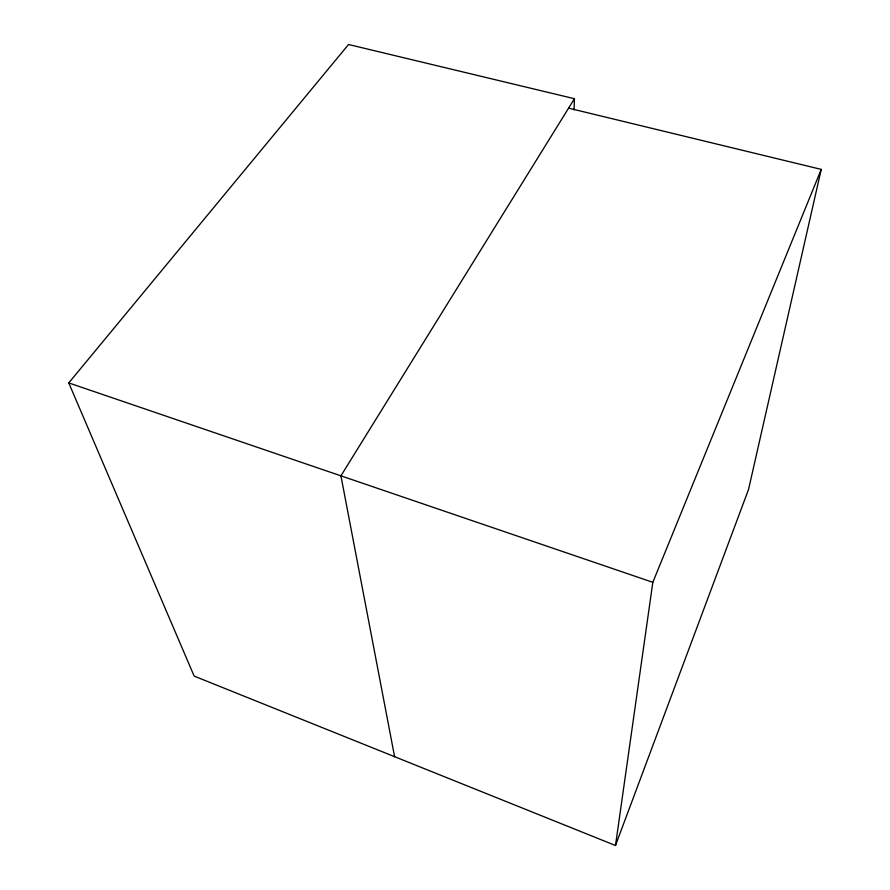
<?xml version="1.0" encoding="UTF-8"?>
<svg xmlns="http://www.w3.org/2000/svg" width="890" height="890" viewBox="0 0 890 890"><rect width="100%" height="100%" fill="white"/><g stroke="black" fill="none" stroke-linecap="round" stroke-linejoin="round"><path stroke-width="1.33" d="M574.05 109.782L574.428 98.712L348.546 44.5L68.764 382.923L194.154 676.1L615.491 845.5L748.546 489.444L821.236 169.389L568.588 108.146M615.491 845.5L652.826 582.316L821.236 169.389M574.428 98.712L340.926 475.839L394.593 756.689M68.764 382.923L652.826 582.316"/></g></svg>
